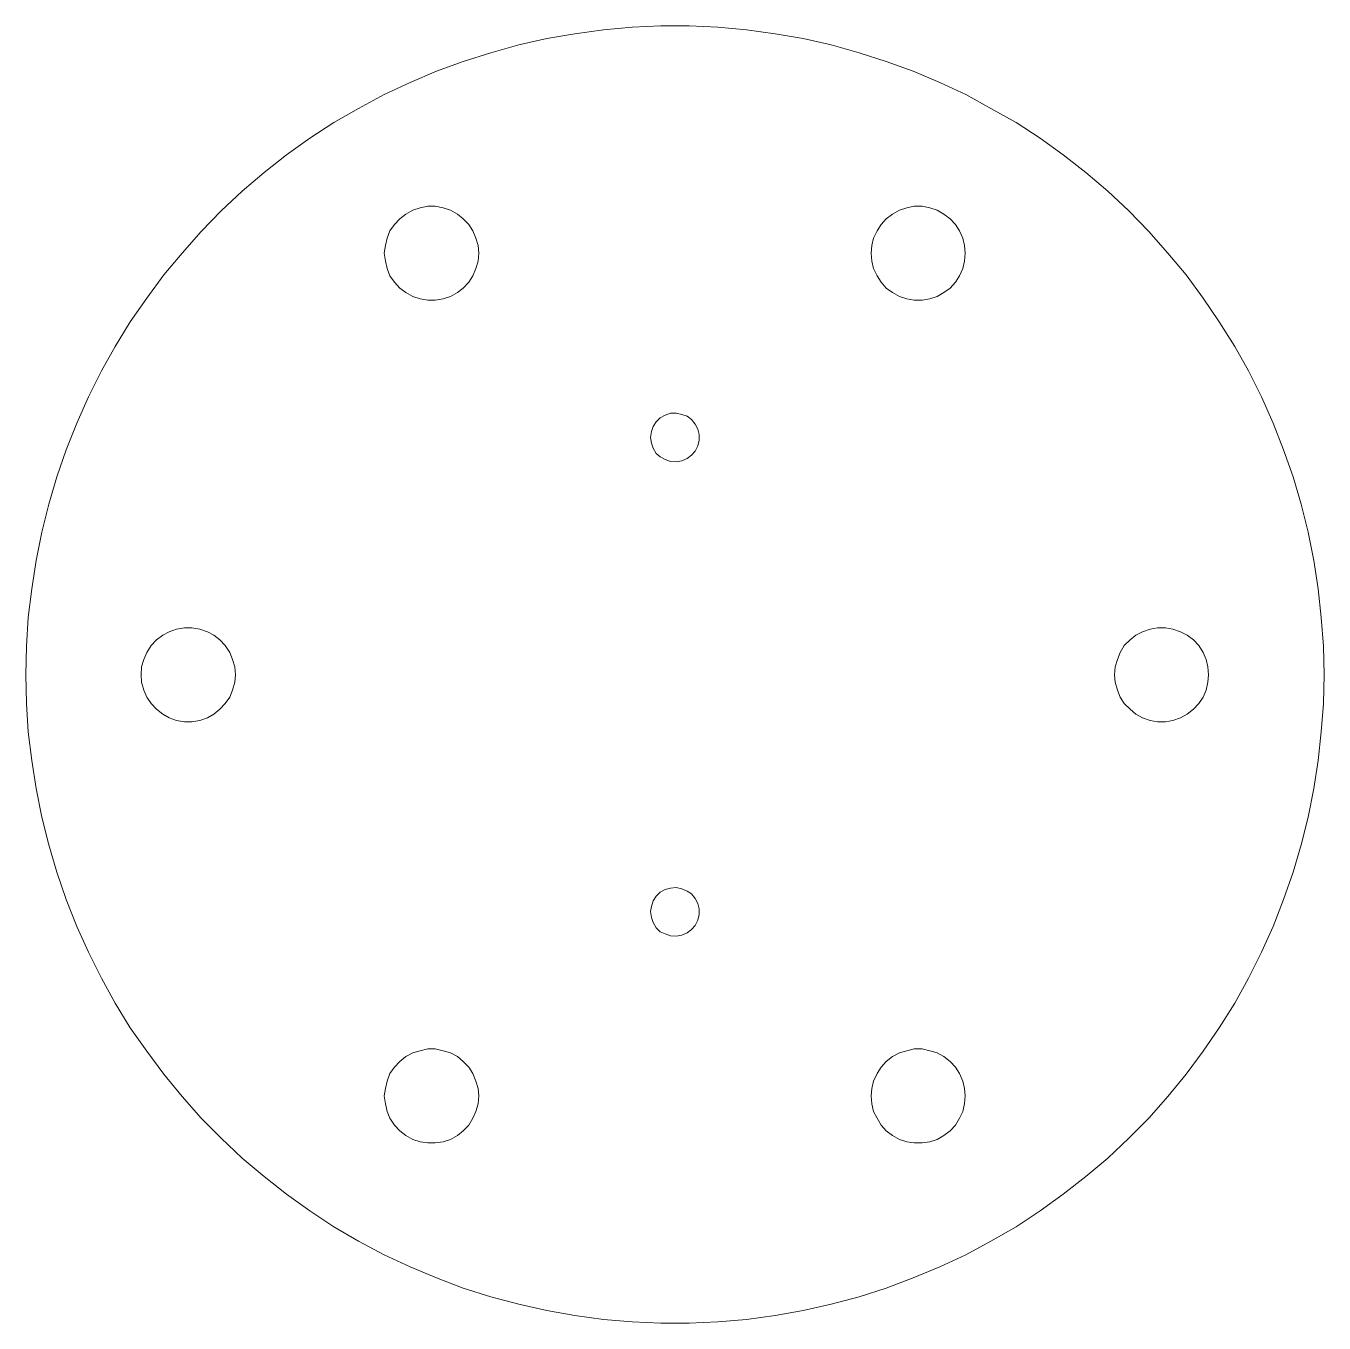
# Model space of a CAD drawing. Header units: millimetres. Extents: x 64.7 to 144.7, y 159.5 to 239.5.
import ezdxf

# ---------------------------------------------------------------- set-up
doc = ezdxf.new("R2010")
doc.units = ezdxf.units.MM
doc.header["$MEASUREMENT"] = 0
doc.layers.add('Calque 1', color=7, linetype='Continuous', lineweight=0)

msp = doc.modelspace()

# ---------------------------------------------------------------- linework, layer by layer
at = {"layer": 'Calque 1', "color": 7, "lineweight": 9}
for points, knots in [([(64.735, 199.461), (64.735, 199.461), (64.77, 201.224), (64.77, 201.224), (64.77, 201.224), (64.876, 202.988), (64.876, 202.988), (64.876, 202.988), (65.087, 204.752), (65.087, 204.752), (65.087, 204.752), (65.37, 206.516), (65.37, 206.516), (65.37, 206.516), (65.722, 208.245), (65.722, 208.245), (65.722, 208.245), (66.146, 209.973), (66.146, 209.973), (66.146, 209.973), (66.64, 211.667), (66.64, 211.667), (66.64, 211.667), (67.204, 213.325), (67.204, 213.325), (67.204, 213.325), (67.874, 214.983), (67.874, 214.983), (67.874, 214.983), (68.58, 216.606), (68.58, 216.606), (68.58, 216.606), (69.391, 218.193), (69.391, 218.193), (69.391, 218.193), (70.238, 219.71), (70.238, 219.71), (70.238, 219.71), (71.155, 221.227), (71.155, 221.227), (71.155, 221.227), (72.178, 222.673), (72.178, 222.673), (72.178, 222.673), (73.237, 224.12), (73.237, 224.12), (73.237, 224.12), (74.366, 225.46), (74.366, 225.46), (74.366, 225.46), (75.53, 226.801), (75.53, 226.801), (75.53, 226.801), (76.764, 228.071), (76.764, 228.071), (76.764, 228.071), (78.07, 229.27), (78.07, 229.27), (78.07, 229.27), (79.41, 230.434), (79.41, 230.434), (79.41, 230.434), (80.786, 231.528), (80.786, 231.528), (80.786, 231.528), (82.232, 232.551), (82.232, 232.551), (82.232, 232.551), (83.714, 233.504), (83.714, 233.504), (83.714, 233.504), (85.231, 234.386), (85.231, 234.386), (85.231, 234.386), (86.819, 235.232), (86.819, 235.232), (86.819, 235.232), (88.406, 235.973), (88.406, 235.973), (88.406, 235.973), (90.029, 236.679), (90.029, 236.679), (90.029, 236.679), (91.687, 237.278), (91.687, 237.278), (91.687, 237.278), (93.38, 237.807), (93.38, 237.807), (93.38, 237.807), (95.109, 238.301), (95.109, 238.301), (95.109, 238.301), (96.837, 238.689), (96.837, 238.689), (96.837, 238.689), (98.566, 238.972), (98.566, 238.972), (98.566, 238.972), (100.33, 239.219), (100.33, 239.219), (100.33, 239.219), (102.094, 239.395), (102.094, 239.395), (102.094, 239.395), (103.858, 239.466), (103.858, 239.466), (103.858, 239.466), (105.622, 239.466), (105.622, 239.466), (105.622, 239.466), (107.386, 239.395), (107.386, 239.395), (107.386, 239.395), (109.149, 239.219), (109.149, 239.219), (109.149, 239.219), (110.913, 238.972), (110.913, 238.972), (110.913, 238.972), (112.642, 238.689), (112.642, 238.689), (112.642, 238.689), (114.371, 238.301), (114.371, 238.301), (114.371, 238.301), (116.099, 237.807), (116.099, 237.807), (116.099, 237.807), (117.757, 237.278), (117.757, 237.278), (117.757, 237.278), (119.415, 236.679), (119.415, 236.679), (119.415, 236.679), (121.073, 235.973), (121.073, 235.973), (121.073, 235.973), (122.661, 235.232), (122.661, 235.232), (122.661, 235.232), (124.213, 234.386), (124.213, 234.386), (124.213, 234.386), (125.765, 233.504), (125.765, 233.504), (125.765, 233.504), (127.247, 232.551), (127.247, 232.551), (127.247, 232.551), (128.658, 231.528), (128.658, 231.528), (128.658, 231.528), (130.069, 230.434), (130.069, 230.434), (130.069, 230.434), (131.41, 229.27), (131.41, 229.27), (131.41, 229.27), (132.715, 228.071), (132.715, 228.071), (132.715, 228.071), (133.95, 226.801), (133.95, 226.801), (133.95, 226.801), (135.114, 225.46), (135.114, 225.46), (135.114, 225.46), (136.243, 224.12), (136.243, 224.12), (136.243, 224.12), (137.301, 222.673), (137.301, 222.673), (137.301, 222.673), (138.289, 221.227), (138.289, 221.227), (138.289, 221.227), (139.241, 219.71), (139.241, 219.71), (139.241, 219.71), (140.088, 218.193), (140.088, 218.193), (140.088, 218.193), (140.899, 216.606), (140.899, 216.606), (140.899, 216.606), (141.605, 214.983), (141.605, 214.983), (141.605, 214.983), (142.24, 213.325), (142.24, 213.325), (142.24, 213.325), (142.84, 211.667), (142.84, 211.667), (142.84, 211.667), (143.334, 209.973), (143.334, 209.973), (143.334, 209.973), (143.757, 208.245), (143.757, 208.245), (143.757, 208.245), (144.11, 206.516), (144.11, 206.516), (144.11, 206.516), (144.392, 204.752), (144.392, 204.752), (144.392, 204.752), (144.568, 202.988), (144.568, 202.988), (144.568, 202.988), (144.709, 201.224), (144.709, 201.224), (144.709, 201.224), (144.745, 199.461), (144.745, 199.461), (144.745, 199.461), (144.709, 197.697), (144.709, 197.697), (144.709, 197.697), (144.568, 195.933), (144.568, 195.933), (144.568, 195.933), (144.392, 194.169), (144.392, 194.169), (144.392, 194.169), (144.11, 192.44), (144.11, 192.44), (144.11, 192.44), (143.757, 190.676), (143.757, 190.676), (143.757, 190.676), (143.334, 188.983), (143.334, 188.983), (143.334, 188.983), (142.84, 187.29), (142.84, 187.29), (142.84, 187.29), (142.24, 185.596), (142.24, 185.596), (142.24, 185.596), (141.605, 183.938), (141.605, 183.938), (141.605, 183.938), (140.899, 182.351), (140.899, 182.351), (140.899, 182.351), (140.088, 180.763), (140.088, 180.763), (140.088, 180.763), (139.241, 179.211), (139.241, 179.211), (139.241, 179.211), (138.289, 177.694), (138.289, 177.694), (138.289, 177.694), (137.301, 176.248), (137.301, 176.248), (137.301, 176.248), (136.243, 174.837), (136.243, 174.837), (136.243, 174.837), (135.114, 173.461), (135.114, 173.461), (135.114, 173.461), (133.95, 172.12), (133.95, 172.12), (133.95, 172.12), (132.715, 170.886), (132.715, 170.886), (132.715, 170.886), (131.41, 169.651), (131.41, 169.651), (131.41, 169.651), (130.069, 168.522), (130.069, 168.522), (130.069, 168.522), (128.658, 167.428), (128.658, 167.428), (128.658, 167.428), (127.247, 166.405), (127.247, 166.405), (127.247, 166.405), (125.765, 165.418), (125.765, 165.418), (125.765, 165.418), (124.213, 164.536), (124.213, 164.536), (124.213, 164.536), (122.661, 163.689), (122.661, 163.689), (122.661, 163.689), (121.073, 162.948), (121.073, 162.948), (121.073, 162.948), (119.415, 162.278), (119.415, 162.278), (119.415, 162.278), (117.757, 161.643), (117.757, 161.643), (117.757, 161.643), (116.099, 161.114), (116.099, 161.114), (116.099, 161.114), (114.371, 160.655), (114.371, 160.655), (114.371, 160.655), (112.642, 160.267), (112.642, 160.267), (112.642, 160.267), (110.913, 159.949), (110.913, 159.949), (110.913, 159.949), (109.149, 159.703), (109.149, 159.703), (109.149, 159.703), (107.386, 159.561), (107.386, 159.561), (107.386, 159.561), (105.622, 159.491), (105.622, 159.491), (105.622, 159.491), (103.858, 159.491), (103.858, 159.491), (103.858, 159.491), (102.094, 159.561), (102.094, 159.561), (102.094, 159.561), (100.33, 159.703), (100.33, 159.703), (100.33, 159.703), (98.566, 159.949), (98.566, 159.949), (98.566, 159.949), (96.837, 160.267), (96.837, 160.267), (96.837, 160.267), (95.109, 160.655), (95.109, 160.655), (95.109, 160.655), (93.38, 161.114), (93.38, 161.114), (93.38, 161.114), (91.687, 161.643), (91.687, 161.643), (91.687, 161.643), (90.029, 162.278), (90.029, 162.278), (90.029, 162.278), (88.406, 162.948), (88.406, 162.948), (88.406, 162.948), (86.819, 163.689), (86.819, 163.689), (86.819, 163.689), (85.231, 164.536), (85.231, 164.536), (85.231, 164.536), (83.714, 165.418), (83.714, 165.418), (83.714, 165.418), (82.232, 166.405), (82.232, 166.405), (82.232, 166.405), (80.786, 167.428), (80.786, 167.428), (80.786, 167.428), (79.41, 168.522), (79.41, 168.522), (79.41, 168.522), (78.07, 169.651), (78.07, 169.651), (78.07, 169.651), (76.764, 170.886), (76.764, 170.886), (76.764, 170.886), (75.53, 172.12), (75.53, 172.12), (75.53, 172.12), (74.366, 173.461), (74.366, 173.461), (74.366, 173.461), (73.237, 174.837), (73.237, 174.837), (73.237, 174.837), (72.178, 176.248), (72.178, 176.248), (72.178, 176.248), (71.155, 177.694), (71.155, 177.694), (71.155, 177.694), (70.238, 179.211), (70.238, 179.211), (70.238, 179.211), (69.391, 180.763), (69.391, 180.763), (69.391, 180.763), (68.58, 182.351), (68.58, 182.351), (68.58, 182.351), (67.874, 183.938), (67.874, 183.938), (67.874, 183.938), (67.204, 185.596), (67.204, 185.596), (67.204, 185.596), (66.64, 187.29), (66.64, 187.29), (66.64, 187.29), (66.146, 188.983), (66.146, 188.983), (66.146, 188.983), (65.722, 190.676), (65.722, 190.676), (65.722, 190.676), (65.37, 192.44), (65.37, 192.44), (65.37, 192.44), (65.087, 194.169), (65.087, 194.169), (65.087, 194.169), (64.876, 195.933), (64.876, 195.933), (64.876, 195.933), (64.77, 197.697), (64.77, 197.697), (64.77, 197.697), (64.735, 199.461), (64.735, 199.461)], [0, 0, 0, 0, 1, 1, 1, 2, 2, 2, 3, 3, 3, 4, 4, 4, 5, 5, 5, 6, 6, 6, 7, 7, 7, 8, 8, 8, 9, 9, 9, 10, 10, 10, 11, 11, 11, 12, 12, 12, 13, 13, 13, 14, 14, 14, 15, 15, 15, 16, 16, 16, 17, 17, 17, 18, 18, 18, 19, 19, 19, 20, 20, 20, 21, 21, 21, 22, 22, 22, 23, 23, 23, 24, 24, 24, 25, 25, 25, 26, 26, 26, 27, 27, 27, 28, 28, 28, 29, 29, 29, 30, 30, 30, 31, 31, 31, 32, 32, 32, 33, 33, 33, 34, 34, 34, 35, 35, 35, 36, 36, 36, 37, 37, 37, 38, 38, 38, 39, 39, 39, 40, 40, 40, 41, 41, 41, 42, 42, 42, 43, 43, 43, 44, 44, 44, 45, 45, 45, 46, 46, 46, 47, 47, 47, 48, 48, 48, 49, 49, 49, 50, 50, 50, 51, 51, 51, 52, 52, 52, 53, 53, 53, 54, 54, 54, 55, 55, 55, 56, 56, 56, 57, 57, 57, 58, 58, 58, 59, 59, 59, 60, 60, 60, 61, 61, 61, 62, 62, 62, 63, 63, 63, 64, 64, 64, 65, 65, 65, 66, 66, 66, 67, 67, 67, 68, 68, 68, 69, 69, 69, 70, 70, 70, 71, 71, 71, 72, 72, 72, 73, 73, 73, 74, 74, 74, 75, 75, 75, 76, 76, 76, 77, 77, 77, 78, 78, 78, 79, 79, 79, 80, 80, 80, 81, 81, 81, 82, 82, 82, 83, 83, 83, 84, 84, 84, 85, 85, 85, 86, 86, 86, 87, 87, 87, 88, 88, 88, 89, 89, 89, 90, 90, 90, 91, 91, 91, 92, 92, 92, 93, 93, 93, 94, 94, 94, 95, 95, 95, 96, 96, 96, 97, 97, 97, 98, 98, 98, 99, 99, 99, 100, 100, 100, 101, 101, 101, 102, 102, 102, 103, 103, 103, 104, 104, 104, 105, 105, 105, 106, 106, 106, 107, 107, 107, 108, 108, 108, 109, 109, 109, 110, 110, 110, 111, 111, 111, 112, 112, 112, 113, 113, 113, 114, 114, 114, 115, 115, 115, 116, 116, 116, 117, 117, 117, 118, 118, 118, 119, 119, 119, 120, 120, 120, 121, 121, 121, 122, 122, 122, 123, 123, 123, 124, 124, 124, 125, 125, 125, 126, 126, 126, 127, 127, 127, 128, 128, 128, 129, 129, 129, 130, 130, 130, 131, 131, 131, 132, 132, 132, 133, 133, 133, 134, 134, 134, 135, 135, 135, 136, 136, 136, 137, 137, 137, 138, 138, 138, 139, 139, 139, 140, 140, 140, 141, 141, 141, 142, 142, 142, 142]), ([(86.819, 225.46), (86.819, 225.46), (86.889, 225.919), (86.889, 225.919), (86.889, 225.919), (86.995, 226.378), (86.995, 226.378), (86.995, 226.378), (87.171, 226.836), (87.171, 226.836), (87.171, 226.836), (87.454, 227.224), (87.454, 227.224), (87.454, 227.224), (87.771, 227.577), (87.771, 227.577), (87.771, 227.577), (88.159, 227.859), (88.159, 227.859), (88.159, 227.859), (88.582, 228.106), (88.582, 228.106), (88.582, 228.106), (89.041, 228.247), (89.041, 228.247), (89.041, 228.247), (89.5, 228.353), (89.5, 228.353), (89.5, 228.353), (89.958, 228.353), (89.958, 228.353), (89.958, 228.353), (90.452, 228.247), (90.452, 228.247), (90.452, 228.247), (90.911, 228.106), (90.911, 228.106), (90.911, 228.106), (91.334, 227.859), (91.334, 227.859), (91.334, 227.859), (91.687, 227.577), (91.687, 227.577), (91.687, 227.577), (92.04, 227.224), (92.04, 227.224), (92.04, 227.224), (92.287, 226.836), (92.287, 226.836), (92.287, 226.836), (92.463, 226.378), (92.463, 226.378), (92.463, 226.378), (92.604, 225.919), (92.604, 225.919), (92.604, 225.919), (92.639, 225.46), (92.639, 225.46), (92.639, 225.46), (92.604, 224.966), (92.604, 224.966), (92.604, 224.966), (92.463, 224.508), (92.463, 224.508), (92.463, 224.508), (92.287, 224.049), (92.287, 224.049), (92.287, 224.049), (92.04, 223.661), (92.04, 223.661), (92.04, 223.661), (91.687, 223.308), (91.687, 223.308), (91.687, 223.308), (91.334, 223.026), (91.334, 223.026), (91.334, 223.026), (90.911, 222.779), (90.911, 222.779), (90.911, 222.779), (90.452, 222.638), (90.452, 222.638), (90.452, 222.638), (89.958, 222.568), (89.958, 222.568), (89.958, 222.568), (89.5, 222.568), (89.5, 222.568), (89.5, 222.568), (89.041, 222.638), (89.041, 222.638), (89.041, 222.638), (88.582, 222.779), (88.582, 222.779), (88.582, 222.779), (88.159, 223.026), (88.159, 223.026), (88.159, 223.026), (87.771, 223.308), (87.771, 223.308), (87.771, 223.308), (87.454, 223.661), (87.454, 223.661), (87.454, 223.661), (87.171, 224.049), (87.171, 224.049), (87.171, 224.049), (86.995, 224.508), (86.995, 224.508), (86.995, 224.508), (86.889, 224.966), (86.889, 224.966), (86.889, 224.966), (86.819, 225.46), (86.819, 225.46)], [0, 0, 0, 0, 1, 1, 1, 2, 2, 2, 3, 3, 3, 4, 4, 4, 5, 5, 5, 6, 6, 6, 7, 7, 7, 8, 8, 8, 9, 9, 9, 10, 10, 10, 11, 11, 11, 12, 12, 12, 13, 13, 13, 14, 14, 14, 15, 15, 15, 16, 16, 16, 17, 17, 17, 18, 18, 18, 19, 19, 19, 20, 20, 20, 21, 21, 21, 22, 22, 22, 23, 23, 23, 24, 24, 24, 25, 25, 25, 26, 26, 26, 27, 27, 27, 28, 28, 28, 29, 29, 29, 30, 30, 30, 31, 31, 31, 32, 32, 32, 33, 33, 33, 34, 34, 34, 35, 35, 35, 36, 36, 36, 37, 37, 37, 38, 38, 38, 38]), ([(116.84, 225.46), (116.84, 225.46), (116.875, 225.919), (116.875, 225.919), (116.875, 225.919), (116.981, 226.378), (116.981, 226.378), (116.981, 226.378), (117.193, 226.836), (117.193, 226.836), (117.193, 226.836), (117.44, 227.224), (117.44, 227.224), (117.44, 227.224), (117.757, 227.577), (117.757, 227.577), (117.757, 227.577), (118.145, 227.859), (118.145, 227.859), (118.145, 227.859), (118.569, 228.106), (118.569, 228.106), (118.569, 228.106), (119.027, 228.247), (119.027, 228.247), (119.027, 228.247), (119.486, 228.353), (119.486, 228.353), (119.486, 228.353), (119.98, 228.353), (119.98, 228.353), (119.98, 228.353), (120.438, 228.247), (120.438, 228.247), (120.438, 228.247), (120.897, 228.106), (120.897, 228.106), (120.897, 228.106), (121.32, 227.859), (121.32, 227.859), (121.32, 227.859), (121.708, 227.577), (121.708, 227.577), (121.708, 227.577), (122.026, 227.224), (122.026, 227.224), (122.026, 227.224), (122.273, 226.836), (122.273, 226.836), (122.273, 226.836), (122.484, 226.378), (122.484, 226.378), (122.484, 226.378), (122.59, 225.919), (122.59, 225.919), (122.59, 225.919), (122.626, 225.46), (122.626, 225.46), (122.626, 225.46), (122.59, 224.966), (122.59, 224.966), (122.59, 224.966), (122.484, 224.508), (122.484, 224.508), (122.484, 224.508), (122.273, 224.049), (122.273, 224.049), (122.273, 224.049), (122.026, 223.661), (122.026, 223.661), (122.026, 223.661), (121.708, 223.308), (121.708, 223.308), (121.708, 223.308), (121.32, 223.026), (121.32, 223.026), (121.32, 223.026), (120.897, 222.779), (120.897, 222.779), (120.897, 222.779), (120.438, 222.638), (120.438, 222.638), (120.438, 222.638), (119.98, 222.568), (119.98, 222.568), (119.98, 222.568), (119.486, 222.568), (119.486, 222.568), (119.486, 222.568), (119.027, 222.638), (119.027, 222.638), (119.027, 222.638), (118.569, 222.779), (118.569, 222.779), (118.569, 222.779), (118.145, 223.026), (118.145, 223.026), (118.145, 223.026), (117.757, 223.308), (117.757, 223.308), (117.757, 223.308), (117.44, 223.661), (117.44, 223.661), (117.44, 223.661), (117.193, 224.049), (117.193, 224.049), (117.193, 224.049), (116.981, 224.508), (116.981, 224.508), (116.981, 224.508), (116.875, 224.966), (116.875, 224.966), (116.875, 224.966), (116.84, 225.46), (116.84, 225.46)], [0, 0, 0, 0, 1, 1, 1, 2, 2, 2, 3, 3, 3, 4, 4, 4, 5, 5, 5, 6, 6, 6, 7, 7, 7, 8, 8, 8, 9, 9, 9, 10, 10, 10, 11, 11, 11, 12, 12, 12, 13, 13, 13, 14, 14, 14, 15, 15, 15, 16, 16, 16, 17, 17, 17, 18, 18, 18, 19, 19, 19, 20, 20, 20, 21, 21, 21, 22, 22, 22, 23, 23, 23, 24, 24, 24, 25, 25, 25, 26, 26, 26, 27, 27, 27, 28, 28, 28, 29, 29, 29, 30, 30, 30, 31, 31, 31, 32, 32, 32, 33, 33, 33, 34, 34, 34, 35, 35, 35, 36, 36, 36, 37, 37, 37, 38, 38, 38, 38]), ([(103.223, 214.101), (103.223, 214.101), (103.293, 214.454), (103.293, 214.454), (103.293, 214.454), (103.399, 214.771), (103.399, 214.771), (103.399, 214.771), (103.576, 215.053), (103.576, 215.053), (103.576, 215.053), (103.822, 215.3), (103.822, 215.3), (103.822, 215.3), (104.14, 215.477), (104.14, 215.477), (104.14, 215.477), (104.457, 215.582), (104.457, 215.582), (104.457, 215.582), (104.81, 215.582), (104.81, 215.582), (104.81, 215.582), (105.163, 215.512), (105.163, 215.512), (105.163, 215.512), (105.481, 215.406), (105.481, 215.406), (105.481, 215.406), (105.763, 215.194), (105.763, 215.194), (105.763, 215.194), (105.974, 214.912), (105.974, 214.912), (105.974, 214.912), (106.151, 214.595), (106.151, 214.595), (106.151, 214.595), (106.221, 214.277), (106.221, 214.277), (106.221, 214.277), (106.221, 213.924), (106.221, 213.924), (106.221, 213.924), (106.151, 213.572), (106.151, 213.572), (106.151, 213.572), (105.974, 213.254), (105.974, 213.254), (105.974, 213.254), (105.763, 213.007), (105.763, 213.007), (105.763, 213.007), (105.481, 212.796), (105.481, 212.796), (105.481, 212.796), (105.163, 212.654), (105.163, 212.654), (105.163, 212.654), (104.81, 212.584), (104.81, 212.584), (104.81, 212.584), (104.457, 212.619), (104.457, 212.619), (104.457, 212.619), (104.14, 212.725), (104.14, 212.725), (104.14, 212.725), (103.822, 212.901), (103.822, 212.901), (103.822, 212.901), (103.576, 213.113), (103.576, 213.113), (103.576, 213.113), (103.399, 213.431), (103.399, 213.431), (103.399, 213.431), (103.293, 213.748), (103.293, 213.748), (103.293, 213.748), (103.223, 214.101), (103.223, 214.101)], [0, 0, 0, 0, 1, 1, 1, 2, 2, 2, 3, 3, 3, 4, 4, 4, 5, 5, 5, 6, 6, 6, 7, 7, 7, 8, 8, 8, 9, 9, 9, 10, 10, 10, 11, 11, 11, 12, 12, 12, 13, 13, 13, 14, 14, 14, 15, 15, 15, 16, 16, 16, 17, 17, 17, 18, 18, 18, 19, 19, 19, 20, 20, 20, 21, 21, 21, 22, 22, 22, 23, 23, 23, 24, 24, 24, 25, 25, 25, 26, 26, 26, 27, 27, 27, 27]), ([(71.826, 199.461), (71.826, 199.461), (71.861, 199.954), (71.861, 199.954), (71.861, 199.954), (72.002, 200.413), (72.002, 200.413), (72.002, 200.413), (72.178, 200.836), (72.178, 200.836), (72.178, 200.836), (72.461, 201.26), (72.461, 201.26), (72.461, 201.26), (72.778, 201.612), (72.778, 201.612), (72.778, 201.612), (73.166, 201.895), (73.166, 201.895), (73.166, 201.895), (73.554, 202.106), (73.554, 202.106), (73.554, 202.106), (74.013, 202.283), (74.013, 202.283), (74.013, 202.283), (74.507, 202.353), (74.507, 202.353), (74.507, 202.353), (74.965, 202.353), (74.965, 202.353), (74.965, 202.353), (75.459, 202.283), (75.459, 202.283), (75.459, 202.283), (75.918, 202.106), (75.918, 202.106), (75.918, 202.106), (76.306, 201.895), (76.306, 201.895), (76.306, 201.895), (76.694, 201.612), (76.694, 201.612), (76.694, 201.612), (77.011, 201.26), (77.011, 201.26), (77.011, 201.26), (77.294, 200.836), (77.294, 200.836), (77.294, 200.836), (77.47, 200.413), (77.47, 200.413), (77.47, 200.413), (77.611, 199.954), (77.611, 199.954), (77.611, 199.954), (77.646, 199.461), (77.646, 199.461), (77.646, 199.461), (77.611, 199.002), (77.611, 199.002), (77.611, 199.002), (77.47, 198.508), (77.47, 198.508), (77.47, 198.508), (77.294, 198.085), (77.294, 198.085), (77.294, 198.085), (77.011, 197.697), (77.011, 197.697), (77.011, 197.697), (76.694, 197.344), (76.694, 197.344), (76.694, 197.344), (76.306, 197.026), (76.306, 197.026), (76.306, 197.026), (75.918, 196.815), (75.918, 196.815), (75.918, 196.815), (75.459, 196.638), (75.459, 196.638), (75.459, 196.638), (74.965, 196.568), (74.965, 196.568), (74.965, 196.568), (74.507, 196.568), (74.507, 196.568), (74.507, 196.568), (74.013, 196.638), (74.013, 196.638), (74.013, 196.638), (73.554, 196.815), (73.554, 196.815), (73.554, 196.815), (73.166, 197.026), (73.166, 197.026), (73.166, 197.026), (72.778, 197.344), (72.778, 197.344), (72.778, 197.344), (72.461, 197.697), (72.461, 197.697), (72.461, 197.697), (72.178, 198.085), (72.178, 198.085), (72.178, 198.085), (72.002, 198.508), (72.002, 198.508), (72.002, 198.508), (71.861, 199.002), (71.861, 199.002), (71.861, 199.002), (71.826, 199.461), (71.826, 199.461)], [0, 0, 0, 0, 1, 1, 1, 2, 2, 2, 3, 3, 3, 4, 4, 4, 5, 5, 5, 6, 6, 6, 7, 7, 7, 8, 8, 8, 9, 9, 9, 10, 10, 10, 11, 11, 11, 12, 12, 12, 13, 13, 13, 14, 14, 14, 15, 15, 15, 16, 16, 16, 17, 17, 17, 18, 18, 18, 19, 19, 19, 20, 20, 20, 21, 21, 21, 22, 22, 22, 23, 23, 23, 24, 24, 24, 25, 25, 25, 26, 26, 26, 27, 27, 27, 28, 28, 28, 29, 29, 29, 30, 30, 30, 31, 31, 31, 32, 32, 32, 33, 33, 33, 34, 34, 34, 35, 35, 35, 36, 36, 36, 37, 37, 37, 38, 38, 38, 38]), ([(131.833, 199.461), (131.833, 199.461), (131.868, 199.954), (131.868, 199.954), (131.868, 199.954), (132.009, 200.413), (132.009, 200.413), (132.009, 200.413), (132.186, 200.836), (132.186, 200.836), (132.186, 200.836), (132.433, 201.26), (132.433, 201.26), (132.433, 201.26), (132.786, 201.612), (132.786, 201.612), (132.786, 201.612), (133.138, 201.895), (133.138, 201.895), (133.138, 201.895), (133.562, 202.106), (133.562, 202.106), (133.562, 202.106), (134.02, 202.283), (134.02, 202.283), (134.02, 202.283), (134.479, 202.353), (134.479, 202.353), (134.479, 202.353), (134.973, 202.353), (134.973, 202.353), (134.973, 202.353), (135.431, 202.283), (135.431, 202.283), (135.431, 202.283), (135.89, 202.106), (135.89, 202.106), (135.89, 202.106), (136.313, 201.895), (136.313, 201.895), (136.313, 201.895), (136.701, 201.612), (136.701, 201.612), (136.701, 201.612), (137.019, 201.26), (137.019, 201.26), (137.019, 201.26), (137.301, 200.836), (137.301, 200.836), (137.301, 200.836), (137.477, 200.413), (137.477, 200.413), (137.477, 200.413), (137.583, 199.954), (137.583, 199.954), (137.583, 199.954), (137.619, 199.461), (137.619, 199.461), (137.619, 199.461), (137.583, 199.002), (137.583, 199.002), (137.583, 199.002), (137.477, 198.508), (137.477, 198.508), (137.477, 198.508), (137.301, 198.085), (137.301, 198.085), (137.301, 198.085), (137.019, 197.697), (137.019, 197.697), (137.019, 197.697), (136.701, 197.344), (136.701, 197.344), (136.701, 197.344), (136.313, 197.026), (136.313, 197.026), (136.313, 197.026), (135.89, 196.815), (135.89, 196.815), (135.89, 196.815), (135.431, 196.638), (135.431, 196.638), (135.431, 196.638), (134.973, 196.568), (134.973, 196.568), (134.973, 196.568), (134.479, 196.568), (134.479, 196.568), (134.479, 196.568), (134.02, 196.638), (134.02, 196.638), (134.02, 196.638), (133.562, 196.815), (133.562, 196.815), (133.562, 196.815), (133.138, 197.026), (133.138, 197.026), (133.138, 197.026), (132.786, 197.344), (132.786, 197.344), (132.786, 197.344), (132.433, 197.697), (132.433, 197.697), (132.433, 197.697), (132.186, 198.085), (132.186, 198.085), (132.186, 198.085), (132.009, 198.508), (132.009, 198.508), (132.009, 198.508), (131.868, 199.002), (131.868, 199.002), (131.868, 199.002), (131.833, 199.461), (131.833, 199.461)], [0, 0, 0, 0, 1, 1, 1, 2, 2, 2, 3, 3, 3, 4, 4, 4, 5, 5, 5, 6, 6, 6, 7, 7, 7, 8, 8, 8, 9, 9, 9, 10, 10, 10, 11, 11, 11, 12, 12, 12, 13, 13, 13, 14, 14, 14, 15, 15, 15, 16, 16, 16, 17, 17, 17, 18, 18, 18, 19, 19, 19, 20, 20, 20, 21, 21, 21, 22, 22, 22, 23, 23, 23, 24, 24, 24, 25, 25, 25, 26, 26, 26, 27, 27, 27, 28, 28, 28, 29, 29, 29, 30, 30, 30, 31, 31, 31, 32, 32, 32, 33, 33, 33, 34, 34, 34, 35, 35, 35, 36, 36, 36, 37, 37, 37, 38, 38, 38, 38]), ([(103.223, 184.856), (103.223, 184.856), (103.293, 185.173), (103.293, 185.173), (103.293, 185.173), (103.399, 185.526), (103.399, 185.526), (103.399, 185.526), (103.576, 185.808), (103.576, 185.808), (103.576, 185.808), (103.822, 186.055), (103.822, 186.055), (103.822, 186.055), (104.14, 186.231), (104.14, 186.231), (104.14, 186.231), (104.457, 186.302), (104.457, 186.302), (104.457, 186.302), (104.81, 186.337), (104.81, 186.337), (104.81, 186.337), (105.163, 186.267), (105.163, 186.267), (105.163, 186.267), (105.481, 186.126), (105.481, 186.126), (105.481, 186.126), (105.763, 185.949), (105.763, 185.949), (105.763, 185.949), (105.974, 185.667), (105.974, 185.667), (105.974, 185.667), (106.151, 185.349), (106.151, 185.349), (106.151, 185.349), (106.221, 185.032), (106.221, 185.032), (106.221, 185.032), (106.221, 184.679), (106.221, 184.679), (106.221, 184.679), (106.151, 184.326), (106.151, 184.326), (106.151, 184.326), (105.974, 184.009), (105.974, 184.009), (105.974, 184.009), (105.763, 183.762), (105.763, 183.762), (105.763, 183.762), (105.481, 183.55), (105.481, 183.55), (105.481, 183.55), (105.163, 183.409), (105.163, 183.409), (105.163, 183.409), (104.81, 183.339), (104.81, 183.339), (104.81, 183.339), (104.457, 183.374), (104.457, 183.374), (104.457, 183.374), (104.14, 183.48), (104.14, 183.48), (104.14, 183.48), (103.822, 183.621), (103.822, 183.621), (103.822, 183.621), (103.576, 183.868), (103.576, 183.868), (103.576, 183.868), (103.399, 184.185), (103.399, 184.185), (103.399, 184.185), (103.293, 184.503), (103.293, 184.503), (103.293, 184.503), (103.223, 184.856), (103.223, 184.856)], [0, 0, 0, 0, 1, 1, 1, 2, 2, 2, 3, 3, 3, 4, 4, 4, 5, 5, 5, 6, 6, 6, 7, 7, 7, 8, 8, 8, 9, 9, 9, 10, 10, 10, 11, 11, 11, 12, 12, 12, 13, 13, 13, 14, 14, 14, 15, 15, 15, 16, 16, 16, 17, 17, 17, 18, 18, 18, 19, 19, 19, 20, 20, 20, 21, 21, 21, 22, 22, 22, 23, 23, 23, 24, 24, 24, 25, 25, 25, 26, 26, 26, 27, 27, 27, 27]), ([(86.819, 173.496), (86.819, 173.496), (86.889, 173.955), (86.889, 173.955), (86.889, 173.955), (86.995, 174.413), (86.995, 174.413), (86.995, 174.413), (87.171, 174.872), (87.171, 174.872), (87.171, 174.872), (87.454, 175.26), (87.454, 175.26), (87.454, 175.26), (87.771, 175.613), (87.771, 175.613), (87.771, 175.613), (88.159, 175.93), (88.159, 175.93), (88.159, 175.93), (88.582, 176.142), (88.582, 176.142), (88.582, 176.142), (89.041, 176.283), (89.041, 176.283), (89.041, 176.283), (89.5, 176.389), (89.5, 176.389), (89.5, 176.389), (89.958, 176.389), (89.958, 176.389), (89.958, 176.389), (90.452, 176.283), (90.452, 176.283), (90.452, 176.283), (90.911, 176.142), (90.911, 176.142), (90.911, 176.142), (91.334, 175.93), (91.334, 175.93), (91.334, 175.93), (91.687, 175.613), (91.687, 175.613), (91.687, 175.613), (92.04, 175.26), (92.04, 175.26), (92.04, 175.26), (92.287, 174.872), (92.287, 174.872), (92.287, 174.872), (92.463, 174.413), (92.463, 174.413), (92.463, 174.413), (92.604, 173.955), (92.604, 173.955), (92.604, 173.955), (92.639, 173.496), (92.639, 173.496), (92.639, 173.496), (92.604, 173.002), (92.604, 173.002), (92.604, 173.002), (92.463, 172.544), (92.463, 172.544), (92.463, 172.544), (92.287, 172.12), (92.287, 172.12), (92.287, 172.12), (92.04, 171.697), (92.04, 171.697), (92.04, 171.697), (91.687, 171.344), (91.687, 171.344), (91.687, 171.344), (91.334, 171.062), (91.334, 171.062), (91.334, 171.062), (90.911, 170.815), (90.911, 170.815), (90.911, 170.815), (90.452, 170.674), (90.452, 170.674), (90.452, 170.674), (89.958, 170.603), (89.958, 170.603), (89.958, 170.603), (89.5, 170.603), (89.5, 170.603), (89.5, 170.603), (89.041, 170.674), (89.041, 170.674), (89.041, 170.674), (88.582, 170.815), (88.582, 170.815), (88.582, 170.815), (88.159, 171.062), (88.159, 171.062), (88.159, 171.062), (87.771, 171.344), (87.771, 171.344), (87.771, 171.344), (87.454, 171.697), (87.454, 171.697), (87.454, 171.697), (87.171, 172.12), (87.171, 172.12), (87.171, 172.12), (86.995, 172.544), (86.995, 172.544), (86.995, 172.544), (86.889, 173.002), (86.889, 173.002), (86.889, 173.002), (86.819, 173.496), (86.819, 173.496)], [0, 0, 0, 0, 1, 1, 1, 2, 2, 2, 3, 3, 3, 4, 4, 4, 5, 5, 5, 6, 6, 6, 7, 7, 7, 8, 8, 8, 9, 9, 9, 10, 10, 10, 11, 11, 11, 12, 12, 12, 13, 13, 13, 14, 14, 14, 15, 15, 15, 16, 16, 16, 17, 17, 17, 18, 18, 18, 19, 19, 19, 20, 20, 20, 21, 21, 21, 22, 22, 22, 23, 23, 23, 24, 24, 24, 25, 25, 25, 26, 26, 26, 27, 27, 27, 28, 28, 28, 29, 29, 29, 30, 30, 30, 31, 31, 31, 32, 32, 32, 33, 33, 33, 34, 34, 34, 35, 35, 35, 36, 36, 36, 37, 37, 37, 38, 38, 38, 38]), ([(116.84, 173.496), (116.84, 173.496), (116.875, 173.955), (116.875, 173.955), (116.875, 173.955), (116.981, 174.413), (116.981, 174.413), (116.981, 174.413), (117.193, 174.872), (117.193, 174.872), (117.193, 174.872), (117.44, 175.26), (117.44, 175.26), (117.44, 175.26), (117.757, 175.613), (117.757, 175.613), (117.757, 175.613), (118.145, 175.93), (118.145, 175.93), (118.145, 175.93), (118.569, 176.142), (118.569, 176.142), (118.569, 176.142), (119.027, 176.283), (119.027, 176.283), (119.027, 176.283), (119.486, 176.389), (119.486, 176.389), (119.486, 176.389), (119.98, 176.389), (119.98, 176.389), (119.98, 176.389), (120.438, 176.283), (120.438, 176.283), (120.438, 176.283), (120.897, 176.142), (120.897, 176.142), (120.897, 176.142), (121.32, 175.93), (121.32, 175.93), (121.32, 175.93), (121.708, 175.613), (121.708, 175.613), (121.708, 175.613), (122.026, 175.26), (122.026, 175.26), (122.026, 175.26), (122.273, 174.872), (122.273, 174.872), (122.273, 174.872), (122.484, 174.413), (122.484, 174.413), (122.484, 174.413), (122.59, 173.955), (122.59, 173.955), (122.59, 173.955), (122.626, 173.496), (122.626, 173.496), (122.626, 173.496), (122.59, 173.002), (122.59, 173.002), (122.59, 173.002), (122.484, 172.544), (122.484, 172.544), (122.484, 172.544), (122.273, 172.12), (122.273, 172.12), (122.273, 172.12), (122.026, 171.697), (122.026, 171.697), (122.026, 171.697), (121.708, 171.344), (121.708, 171.344), (121.708, 171.344), (121.32, 171.062), (121.32, 171.062), (121.32, 171.062), (120.897, 170.815), (120.897, 170.815), (120.897, 170.815), (120.438, 170.674), (120.438, 170.674), (120.438, 170.674), (119.98, 170.603), (119.98, 170.603), (119.98, 170.603), (119.486, 170.603), (119.486, 170.603), (119.486, 170.603), (119.027, 170.674), (119.027, 170.674), (119.027, 170.674), (118.569, 170.815), (118.569, 170.815), (118.569, 170.815), (118.145, 171.062), (118.145, 171.062), (118.145, 171.062), (117.757, 171.344), (117.757, 171.344), (117.757, 171.344), (117.44, 171.697), (117.44, 171.697), (117.44, 171.697), (117.193, 172.12), (117.193, 172.12), (117.193, 172.12), (116.981, 172.544), (116.981, 172.544), (116.981, 172.544), (116.875, 173.002), (116.875, 173.002), (116.875, 173.002), (116.84, 173.496), (116.84, 173.496)], [0, 0, 0, 0, 1, 1, 1, 2, 2, 2, 3, 3, 3, 4, 4, 4, 5, 5, 5, 6, 6, 6, 7, 7, 7, 8, 8, 8, 9, 9, 9, 10, 10, 10, 11, 11, 11, 12, 12, 12, 13, 13, 13, 14, 14, 14, 15, 15, 15, 16, 16, 16, 17, 17, 17, 18, 18, 18, 19, 19, 19, 20, 20, 20, 21, 21, 21, 22, 22, 22, 23, 23, 23, 24, 24, 24, 25, 25, 25, 26, 26, 26, 27, 27, 27, 28, 28, 28, 29, 29, 29, 30, 30, 30, 31, 31, 31, 32, 32, 32, 33, 33, 33, 34, 34, 34, 35, 35, 35, 36, 36, 36, 37, 37, 37, 38, 38, 38, 38])]:
    msp.add_open_spline(points, degree=3, knots=knots, dxfattribs=at)

doc.saveas('drawing.dxf')
